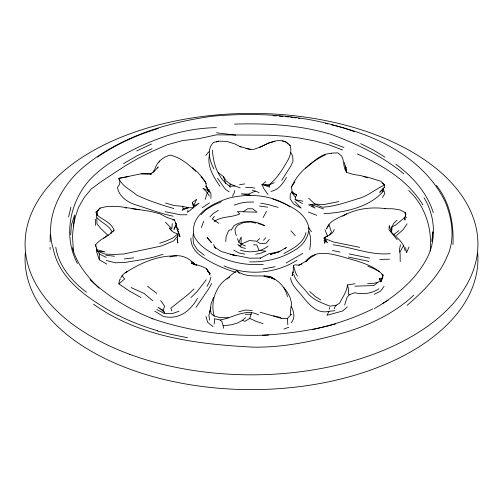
<?xml version="1.0" encoding="UTF-8"?>
<svg xmlns="http://www.w3.org/2000/svg" width="503" height="503" viewBox="0 0 503 503"><rect width="100%" height="100%" fill="white"/><g stroke="black" fill="none" stroke-linecap="round" stroke-linejoin="round"><path stroke-width="0.75" d="M50.093 249.545L50.099 247.269M452.97 244.603C453.888 223.653 449.864 202.005 436.302 185.305M50.099 241.899L50.275 234.524M212.505 150.127C212.945 163.387 218.201 178.728 229.733 186.223L234.901 185.978L240.138 187.883M391.579 232.682L391.938 226.778L394 223.005L397.03 220.169M210.876 198.396L210.983 193.9L208.745 189.273M96.633 247.979L96.362 251.198L99.311 259.73L106.818 264.119M245.407 248.4L241.226 247.357L237.768 244.615L241.031 246.118L241.207 236.938L238.806 242.195L241.189 244.213L245.502 245.992M301.995 263.993L298.857 265.1L294.909 264.848L293.331 265.578L293.293 270.312L292.061 275.851L292.878 273.858M405.034 218.283L404.921 220.094L404.758 217.774M432.731 231.971L432.096 241.547L432.731 231.971L432.196 239.799M70.722 234.675L71.413 224.835L74.614 215.039L72.438 236.064L73.507 251.909M225.753 241.553L226.105 236.768L228.5 230.814L230.399 229.689M172.252 223.59L171.863 228.771L165.405 222.169M302.473 203.558L295.186 199.628L295.387 197.314L296.625 195.001L292.086 191.819L291.489 186.909C297.983 172.309 311.376 161.582 325.51 154.735M329.302 309.194L329.446 307.559M325.221 239.202L324.617 243.27L325.284 241.056M430.147 251.041C432.448 228.89 425.242 205.878 408.681 190.492M98.934 209.764L96.023 212.09L97.198 215.146C102.945 219.962 111.194 222.533 114.074 230.097C108.912 236.309 100.481 238.409 95.608 244.854L96.796 249.714L99.33 253.952L99.311 259.73M309.703 249.601L310.565 243.477L310.54 237.139L308.968 231.311M178.917 311.294L172.523 313.495L164.292 313.413L164.443 312.344L163.01 310.175L158.03 307.327L164.443 312.344M193.385 233.713L192.97 236.567L193.485 243.515L197.402 249.853L204.325 255.342M209.826 312.105L211.141 303.586L213.605 297.317M214.14 323.963L214.555 321.272L214.259 318.751L220.201 319.971C232.952 317.865 245.841 308.012 258.731 314.953M405.041 250.657C403.865 242.327 396.641 237.523 391.164 231.965L391.938 226.778L395.151 225.413L402.601 219.321L405.443 216.447L405.902 213.618L405.097 212.467L400.105 209.952L392.906 208.776L384.632 208.676M384.267 187.537L379.847 192.265L384.267 187.537L384.682 185.047L380.79 181.237L368.139 177.289L363.216 176.547M140.941 297.518L129.346 291.017L118.859 283.881L119.544 279.825L120.739 278.882M220.201 319.971L221.867 321.486L223.15 325.724L231.562 324.762L238.013 322.813L242.283 320.373L245.036 321.323L249.739 318.393L251.594 312.57M209.562 154.39C206.651 166.003 213.693 177.201 220.006 186.387M73.337 226.482L75.205 217.283L78.569 207.406L84.014 197.817L91.288 188.946L101.43 181.47L124.933 166.053L138.017 158.439L152.554 151.158L167.273 144.751L182.501 140.614L198.773 138.683L216.504 134.842L269.149 135.194L284.792 136.187L299.826 138.105L314.457 140.884L328.849 144.814L342.669 149.995M234.687 190.606L234.197 193.007L232.443 196.252M400.47 244.659L399.319 250.274C400.841 253.94 399.772 257.819 400.275 261.591M187.984 210.128L187.481 212.373L199.075 203.218L193.529 206.18L193.548 207.726L188.323 207.758L183.249 208.758L182.004 210.304L188.323 207.758L182.62 206.318L174.44 205.608L165.487 203.011M355.036 283.742L347.454 284.937C346.774 291.866 342.549 297.367 339.431 303.315L336.205 305.202L329.974 306.182C321.989 302.976 313.375 300.033 307.647 293.268C303.114 286.836 295.852 282.038 293.683 274.166M68.603 216.919L70.917 207.261M391.887 229.01L391.164 231.965L389.278 225.413L388.995 229.84L397.181 239.724M218.233 172.661L223.483 176.578L226.231 180.961L230.299 183.991L229.733 186.223L230.148 187.487M210.914 277.103L209.688 281.517L206.984 286.389M381.802 278.222L379.4 278.492L380.947 281.303L383.066 275.034C372.471 264.226 356.904 261.132 342.908 256.945C330.609 253.506 314.344 249.186 305.503 261.635M154.346 171.177C155.811 163.01 162.337 157.181 170.177 155.1C180.414 157.502 188.386 164.211 195.78 171.29M171.598 230.921L169.285 227.947L173.309 232.147L177.672 234.058L177.968 235.681L177.289 239.516L177.892 242.999L177.075 239.183M205.155 199.471L207.267 192.693L208.839 191.071L206.997 187.644L205.281 181.627L201.106 176.849M159.036 162.218L159.426 160.991M210.964 307.635L208.858 315.243L209.694 320.046M153.126 172.479L153.824 170.354M305.987 232.556C303.667 243.383 292.765 248.702 283.899 253.531M201.338 227.532L203.709 221.27M344.662 305.088L347.032 297.43L349.107 294.884L354.628 292.727C362.883 294.708 371.88 293.532 379.004 288.791M177.704 229.871L180.011 236.737L177.05 229.45L176.503 223.929L174.069 229.305L176.503 223.929L175.321 223.043M334.25 229.506C333.055 234.373 327.598 235.662 323.963 238.189L325.95 240.195L327.491 242.811L325.108 240.516L325.95 240.195M380.897 281.913L382.657 277.769L383.066 275.034L381.808 274.418M409.058 246.935L406.468 252.839L405.588 247.608M163.01 310.175L164.714 306.327L160.639 300.543M334.941 310.691L329.037 311.288L326.956 315.312L342.7 310.986L347.252 306.912M263.17 217.51L266.445 211.379M211.688 283.51L208.613 288.923L195.969 307.377M399.879 252.034L403.576 245.703M281.711 180.357L290.847 165.996L292.966 161.369L292.696 156.068L290.841 152.61M382.412 197.534L384.833 193.605L383.135 188.323M120.833 277.757L122.135 275.644L124.807 272.94L127.001 271.777L125.341 272.871M327.195 227.834L326.447 228.966C329.496 220.1 339.248 217.774 346.68 213.819M231.072 230.305L233.901 225.79C243.156 219.597 255.423 220.515 264.88 225.765L257.97 223.401M291.841 191.876L290.269 194.321L290.13 198.735L293.802 204.174L301.253 208.154L294.833 201.634M291.206 322.643C295.456 318.198 293.915 311.634 291.451 306.698M407.034 223.822L403.337 229.494L396.496 235.505M286.54 177.446C282.862 183.526 278.473 190.071 270.928 191.404M327.943 226.696L328.692 225.564M157.401 168.084L158.225 166.895L154.628 170.926L150.34 174.076L141.211 173.793L118.871 178.376L119.833 182.017L119.601 184.186L117.469 187.581C119.205 196.736 127.699 202.445 136.099 204.972C148.416 208.808 160.488 213.574 173.151 216.189M291.489 186.909L294.959 181.879M197.509 298.292C190.222 311.118 178.911 319.996 163.4 316.462L154.761 311.175M384.047 286.402L380.545 291.206L374.15 294.324M113.175 231.292L114.074 230.097M336.205 305.202L334.627 307.364L334.69 308.842M329.647 234.524L331.471 232.179L329.037 224.634M382.538 189.335L383.041 191.568C368.95 207.538 344.197 212.543 323.825 213.706M205.828 155.458L208.349 152.258L209.669 151.447M177.968 235.681L173.705 240.862L161.281 246.049L123.945 253.977L114.288 254.461L105.102 254.103L97.727 251.267L104.964 251.871L96.796 249.714M206.274 279.756L197.283 291.356L190.97 297.569M269.325 239.415L266.093 243.289L260.145 243.49L256.14 241.126L249.325 240.566L241.189 244.213M214.454 216.391L212.285 218.931L218.73 223.257M292.092 273.745L293.702 271.859M176.063 224.363L174.554 219.981L167.178 217.541L159.765 213.75L150.221 211.335L129.17 208.041L120.387 206.739L112.716 206.305L105.982 206.708L100.009 208.06L97.299 211.141L97.198 215.146L96.023 212.09M263.509 240.283L265.861 237.617M287.848 324.743L287.37 318.569L290.772 314.765L291.753 314.457M214.215 221.622C221.458 215.95 231.65 217.824 239.786 213.863L237.397 211.606L256.983 212.184L252.713 208.814L247.734 208.732L243.156 211.757M209.921 216.843L213.203 213.561L218.39 210.292M118.859 283.881L124.606 279.02L122.135 275.644M226.991 279.046L230.651 275.437L236.737 270.633C246.294 278.693 259.554 274.581 270.733 276.593L274.915 279.354L271.255 278.266M323.888 240.723L325.366 239.277M200.974 214.618L206.01 209.726L213.291 205.337L221.421 201.722M193.976 288.936L188.21 294.393L170.806 308.213L171.85 310.992M407.046 305.39C423.08 291.583 438.742 276.285 447.154 256.48C455.29 239.541 452.247 219.308 445.482 202.395C424.501 158.464 376.917 135.225 331.571 124.819M305.547 168.342C313.243 162.268 320.92 153.038 331.565 153.553M265.722 181.583L261.755 184.972L262.264 184.532L269.413 185.286L269.677 187.129L262.264 184.532L263.622 188.329L267.973 194.554M413.724 295.211C395.075 312.715 371.698 324.051 347.498 331.684C317.016 340.594 285.522 347.56 253.606 347.164C198.188 344.354 139.865 337.356 93.464 304.189M257.228 240.755L259.661 238.718M305.585 261.786L311.03 257.266L315.205 254.92M177.672 234.058L172.869 238.013L166.575 240.862L159.64 243.238M398.879 230.594L393.686 234.719M242.283 320.373L245.766 317.594M380.387 280.523L373.672 285.572L354.911 286.163M192.53 202.363L196.704 199.289L193.529 206.18L192.53 202.363L193.548 207.726M327.761 235.492L323.963 238.189L333.401 241.987L359.702 247.331M103.524 238.347L108.044 235.102M284.591 248.822L286.358 247.558L278.429 252.041L270.262 254.417L279.976 251.513L268.596 253.87L260.214 258.316L260.749 258.052L249.752 258.215L230.267 254.273L236.045 255.794M268.024 246.162C260.585 252.166 249.362 253.128 240.44 250.154M125.461 272.752C140.582 262.887 158.326 255.159 176.729 255.996M202.288 207.708L209.411 202.916M97.437 157.055C116.092 144.455 136.709 134.936 158.269 128.504M374.295 308.635C396.804 295.544 418.276 278.052 429.109 253.757C436.384 235.731 434.265 214.203 424.035 197.736M302.812 253.38L286.245 262.95M342.625 216.183C355.357 208.745 370.724 206.733 385.223 208.607M382.299 303.718L388.071 300.285M123.537 163.645L136.998 155.798L152.038 148.693M298.738 265.37L307.226 260.453M259.416 147.725L268.47 143.009L274.952 141.437M296.971 260.221C275.468 273.852 247.432 276.009 224.061 265.892M229.626 277.04C216.252 283.887 209.921 301.794 214.234 316.003L219.736 317.575L228.362 317.827M372.742 308.911C353.798 318.342 333.527 324.894 312.897 329.484M136.722 150.95L151.516 144.009M216.265 142.11L218.346 141.154L226.847 141.425L234.53 143.795L241.226 147.178M248.551 194.127L250.922 195.598L241.226 193.837L248.551 194.127L255.266 191.127L259.064 192.53M274.267 182.639L268.841 185.022C276.405 178.905 281.737 171.007 286.459 162.601C289.709 157.665 292.086 151.566 290.2 145.663C279.618 133.427 264.88 146.574 253.084 149.517L245.929 148.643M283.887 329.056L288.867 327.233M163.041 254.254L154.075 257.02L143.594 259.403L124.681 262.478L115.42 262.792L106.34 260.485M234.14 205.086L240.95 202.998L247.287 202.087L253.719 202.061M238.655 311.822L245.326 310.011L252.286 310.483M218.346 141.154L213.36 142.494C206.243 149.837 209.738 161.174 214.008 169.083M335.438 323.982C311.627 330.559 287.018 333.803 262.39 335.268M338.865 201.596L323.284 204.683L314.872 204.048L308.584 204.834L315.048 208.079L310.697 204.287L323.592 208.978M377.797 282.397L373.415 283.34L367.605 283.491M262.931 269.061L275.091 266.709M255.631 254.26L260.516 253.342L265.993 251.116L259.083 250.551L256.75 244.892L253.487 244.835M169.819 257.014C178.772 253.537 188.732 257.039 194.504 264.452L191.335 261.516L195.604 264.874M239.478 184.79L244.653 183.897M128.774 176.515L118.871 178.376C121.896 186.211 130.667 189.776 136.684 195.089C148.611 200.816 161.249 204.866 173.931 208.556M150.34 174.076L151.956 173.856L141.211 173.793M124.241 258.982L133.679 257.819M329.037 311.288C316.953 314.476 308.282 303.755 301.687 295.355C297.443 289.948 291.394 285.082 290.564 277.819M216.409 127.655C188.311 128.039 160.822 136.106 135.735 148.486C119.129 156.81 102.606 165.984 89.811 179.728C69.666 202.005 63.007 236.58 77.449 263.547M390.24 253.657C370.705 255.518 352.219 247.294 333.061 244.785M249.658 261.868C265.213 262.233 280.863 258.787 294.154 250.513C302.617 245.961 308.546 237.768 308.974 228.048C305.585 211.172 286.999 204.369 272.745 198.955M331.427 153.101L337.84 152.887L341.7 156.156C344.536 161.293 342.933 167.725 346.699 172.447L353.527 174.466L361.053 175.622L367.504 177.741M379.859 259.454L389.548 259.177M268.602 335.004C229.06 336.809 189.317 331.427 151.862 318.537M234.486 124.096C266.974 123.141 299.907 124.895 331.181 134.402C357.13 143.927 382.45 156.163 403.865 173.868M263.258 264.339C246.124 265.71 228.984 262.189 213.838 254.072C205.89 249.853 198.163 244.383 194.064 236.114C189.323 214.951 211.977 203.514 228.544 198.232C248.91 192.97 272.387 194.85 290.017 206.94M187.078 214.768L180.546 214.8L165.085 211.713M245.282 314.262L251.299 314.262M245.602 187.361L251.091 187.474L254.851 188.135M172.944 219.949L174.554 219.981M259.976 312.168L281.818 318.456L287.37 318.569M273.091 115.684L276.141 115.923M279.196 116.162L283.013 116.457M285.302 116.633L289.118 116.929M265.125 184.834L269.413 185.286M125.159 207.827L126.637 207.997M216.529 132.792L235.832 135.156M105.825 255.203L114.527 256.266M290.665 117.149L292.979 117.482M294.525 117.702L296.066 117.922M298.386 118.249L299.926 118.469M259.328 206.01L267.646 207.198M131.88 208.67L139.501 209.77M260.623 203.137L268.652 204.664L278.19 207.374M369.611 258.127L349.139 253.914M295.186 199.628L302.944 201.206M244.93 254.153L238.812 252.921L233.719 250.104M187.512 337.72L171.963 334.583L157.244 330.905M369.064 261.422L348.334 257.02M332.464 250.469L340.085 252.097M255.901 223.156L250.519 221.999L243.395 222.559L237.686 225.243L234.995 228.752L235.297 232.348L236.297 235.618M325.535 123.392L327.799 123.927M273.487 315.796L279.599 317.292L281.818 318.456M250.544 149.586L239.912 146.417M236.02 255.769L221.333 251.519L214.077 246.797M252.192 190.209L255.266 191.127M269.797 277.832L263.943 276.09C275.587 276.751 285.031 285.465 287.477 296.695M282.409 140.985L286.308 142.154L288.024 144.021M263.056 323.624L256.134 321.373L249.739 318.393M354.703 131.786C309.477 115.212 260.183 111.999 212.518 116.206C166.436 122.55 119.789 136.879 83.542 167.059C60.303 186.462 43.874 218.447 53.224 248.91C59.888 281.215 90.735 300.153 117.406 315.192M235.882 272.437C224.495 268.835 213.454 264.088 203.438 257.536C196.403 253.449 190.58 246.627 190.945 238.082M329.704 142.179L343.964 147.473M308.421 212.103L316.796 215.265M193.881 264.207L191.392 263.226L201.382 266.25L206.28 268.489L209.267 272.903L209.908 275.053L208.883 272.154L206.28 268.489M367.75 266.125L374.704 269.011L379.583 271.677M152.987 318.801C129.743 309.879 108.327 296.462 89.936 279.712M292.086 191.819L292.318 193.146L296.625 195.001M230.299 183.991L234.901 185.978M131.094 287.559L144.072 293.45L152.83 300.825M405.091 216.806L406.606 217.516M357.344 153.905C382.701 165.38 408.128 180.401 422.847 204.884M360.645 143.688L373.22 149.944L384.952 157.15M99.33 253.952L106.252 257.41M156.722 309.559L164.292 313.413M193.529 263.578L196.799 265.408M196.032 264.886L192.001 262.535L194.422 264.238M320.795 300.027L315.016 296.286L309.659 291.444M229.236 191.876L225.413 189.273L217.51 178.32M214.234 316.003L211.185 313.841L210.355 309.037M345.46 167.084L346.724 167.977M289.112 144.845L290.2 145.663M147.536 286.326L156.766 293.356M395.924 164.267C412.473 176.39 427.135 192.731 433.265 212.65M382.06 183.017L384.682 185.047C375.521 188.908 368.077 196.088 358.281 198.622C346.536 202.225 334.772 206.532 322.404 207.217L314.872 204.048L308.597 198.163M213.008 326.585L207.67 322.329L205.96 316.437M207.318 270.853L210.172 273.739L209.204 272.789M108.063 235.479L100.933 228.651L96.96 223.728L96.746 217.881M86.441 292.212C71.722 280.976 58.725 266.093 55.77 247.206M192.574 167.688L198.314 172.963L202.784 178.232L206.305 183.494M207.28 270.891L208.242 271.84M99.034 288.206C87.547 276.744 76.55 263.71 72.35 247.671M236.737 270.633L239.321 273.494M290.91 230.783L295.236 235.586M176.213 226.715L178.791 229.783M283.642 287.288L287.295 292.168L290.011 297.399L291.564 302.969L290.35 312.306L290.772 314.765M308.396 227.664L311.476 231.795M292.318 193.146L295.387 197.314M207.488 270.35L209.267 272.903L208.883 272.154M205.406 186.047L208.839 191.071L202.979 188.285L207.267 192.693L209.33 195.994M208.613 191.241L209.38 192.385M379.4 278.492L380.947 281.303M297.342 276.065L295.582 272.708L293.331 265.578M213.542 244.521L215.58 248.507M349.107 294.884L348.296 293.262L348.491 289.15L347.454 284.937M382.362 190.153L383.041 191.568M111.949 231.801C109.107 224.91 100.839 222.804 96.532 217.057L96.469 213.027L96.878 214.077M324.932 229.758L327.535 236.159M237.491 238.68L238.806 242.195M223.483 176.578L225.665 183.626M344.322 162.463L346.693 172.076L345.366 166.015M182.62 206.318L183.249 208.758M206.997 187.644L207.374 189.159M223.15 325.724L223.741 328.277M110.912 232.128L111.176 233.417M95.608 244.854L95.866 246.489M100.009 208.06L100.097 208.833M207.796 188.895L207.928 190.209M405.097 212.467L405.443 216.447M95.476 219.239L95.671 225.514M477.705 253.103A226.432 130.73 0 0 1 251.425 389.618A226.432 130.73 0 0 1 25.301 253.015M157.433 330.691A197.641 115.564 -1.1 0 1 117.639 315.035M211.53 242.666L207.129 237.598L211.53 242.666M129.585 354.269A226.432 130.73 0 0 0 477.699 249.985A226.432 130.73 0 0 0 147.216 128.076A226.432 130.73 0 0 0 129.585 354.269"/></g></svg>
